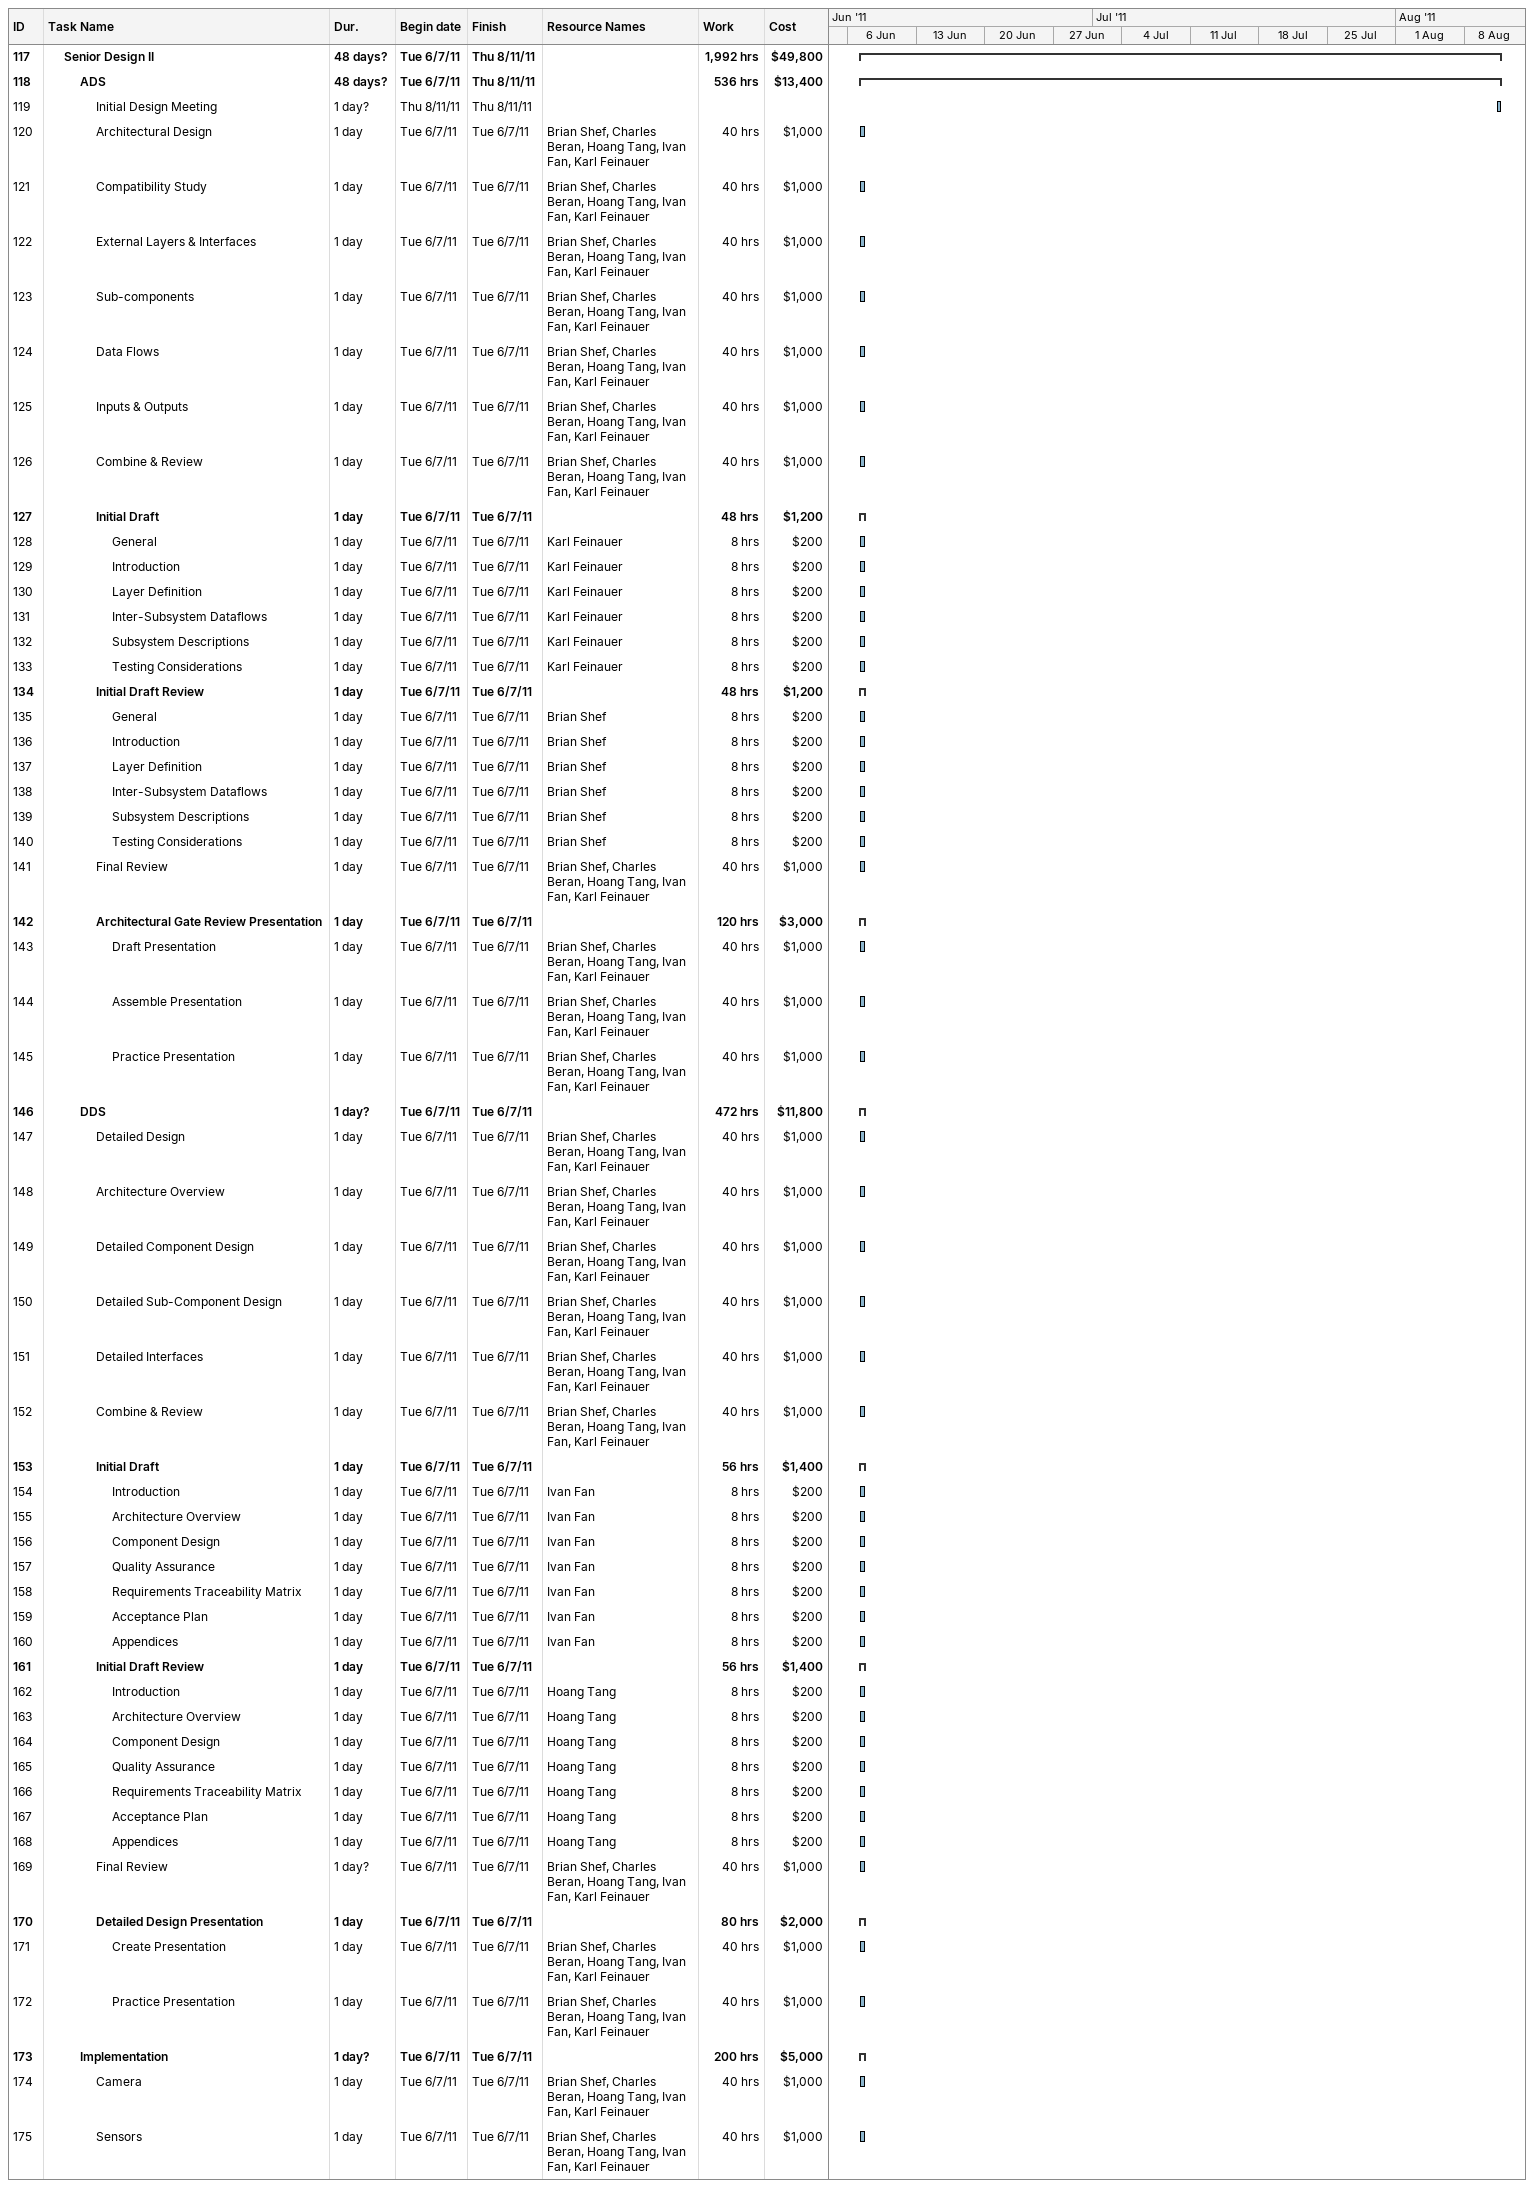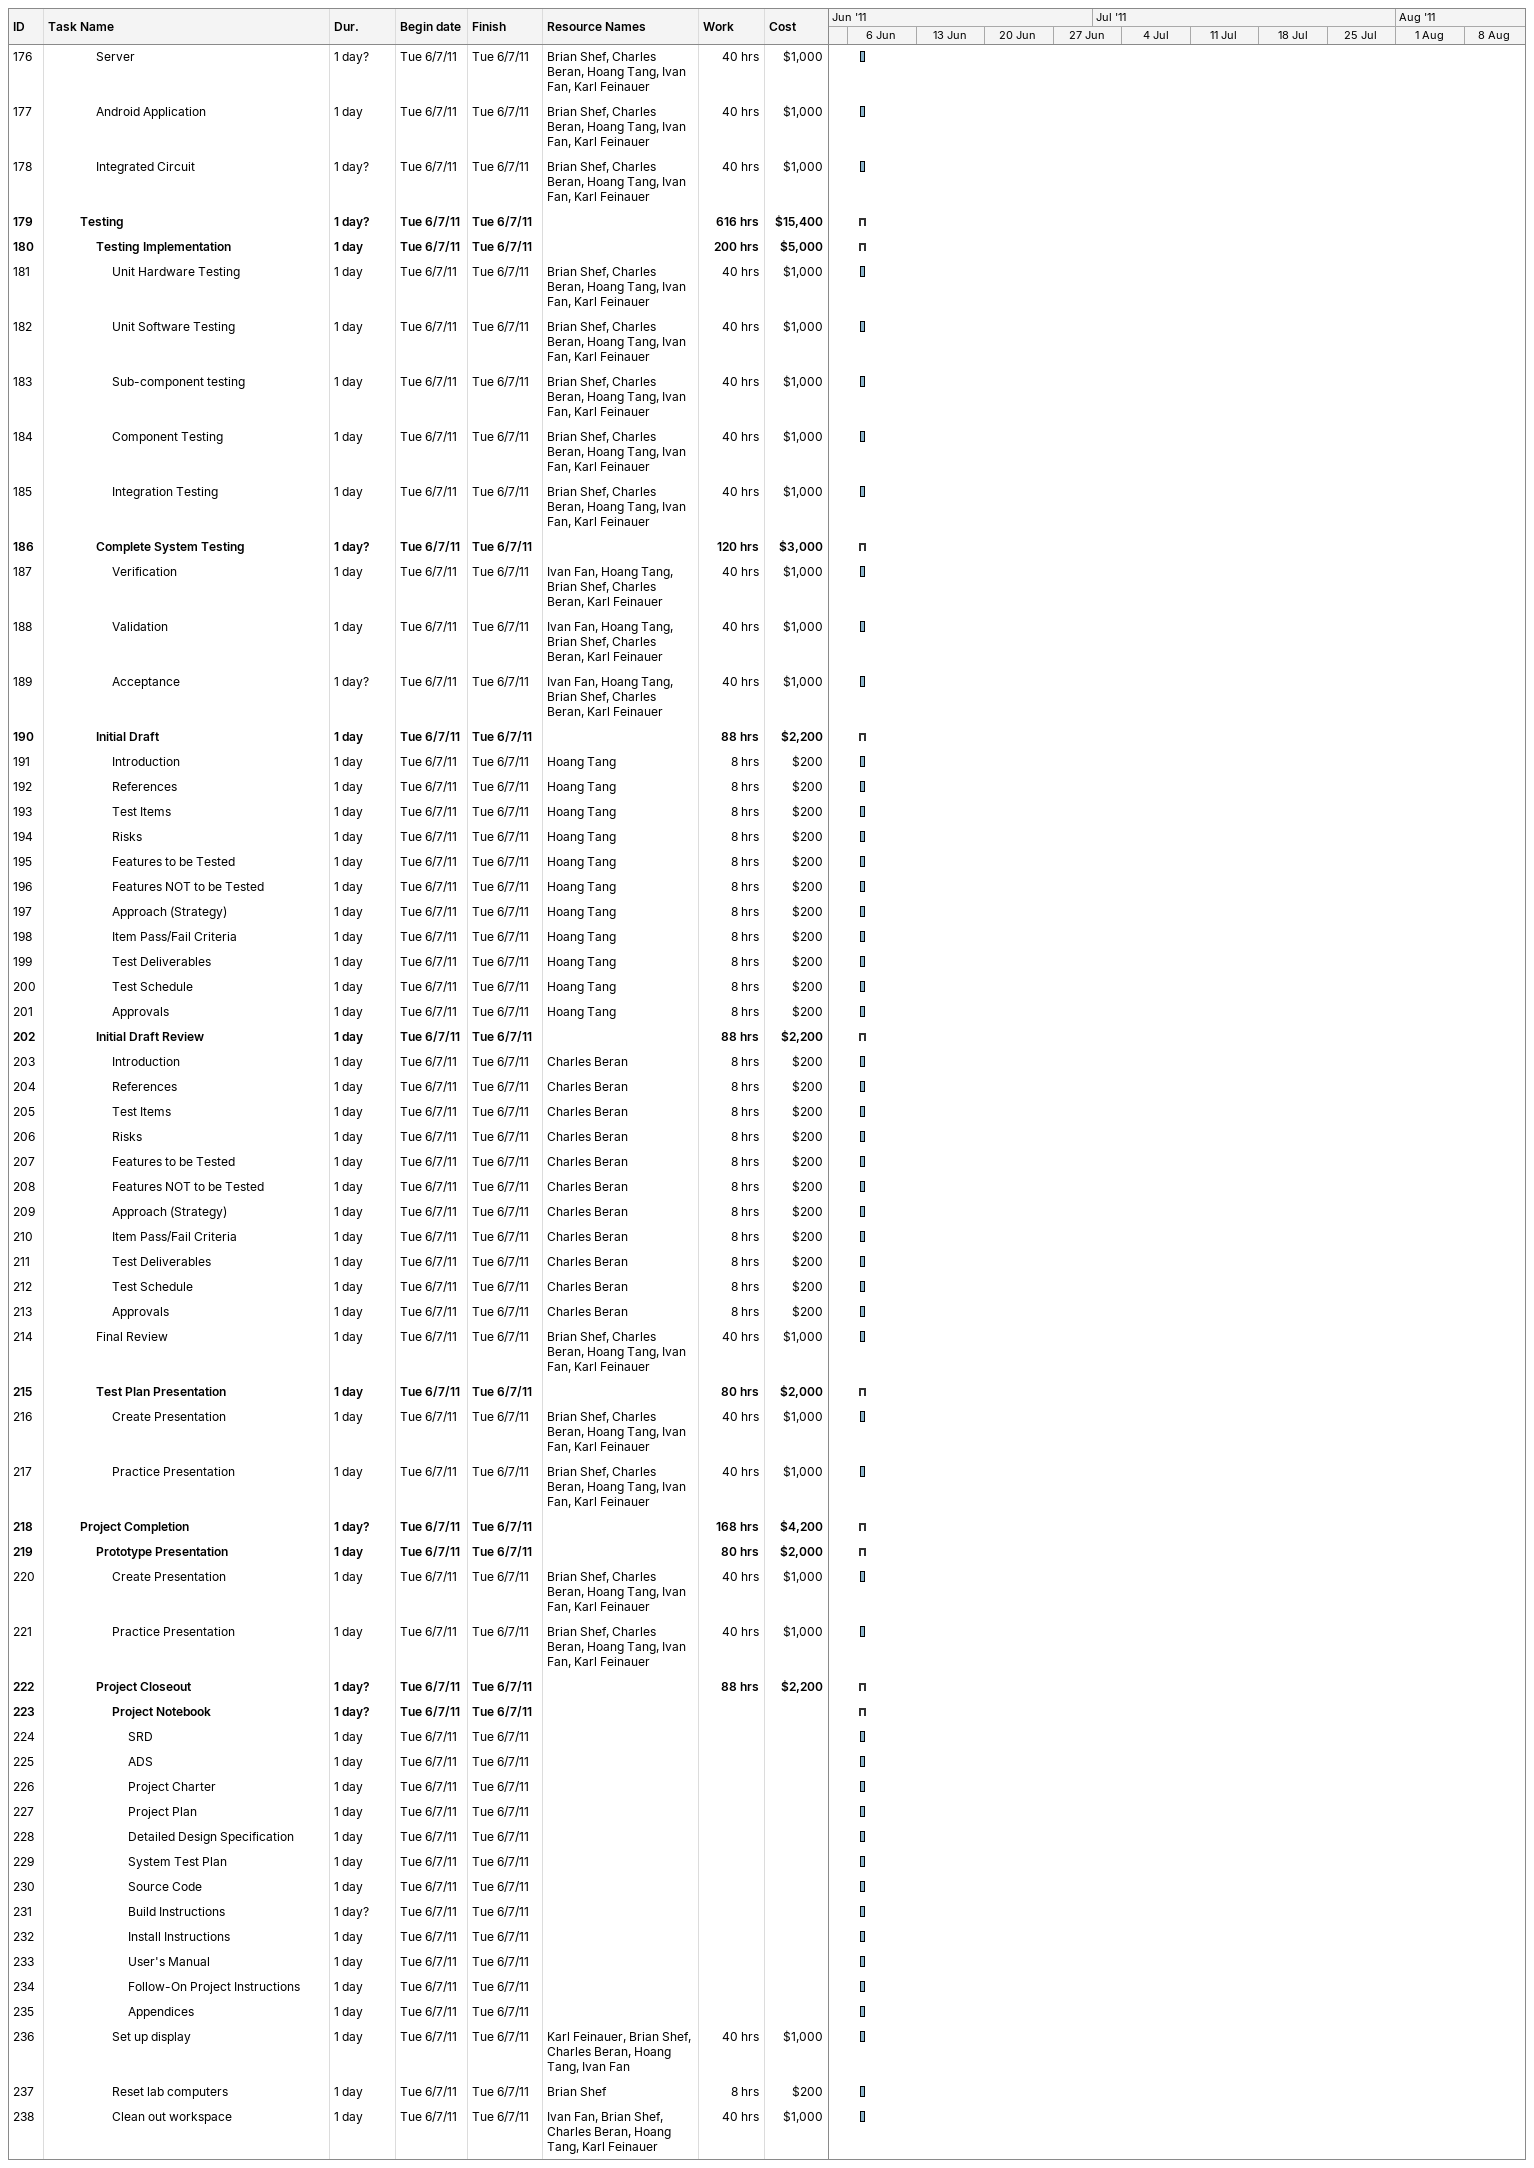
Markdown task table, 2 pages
| ID | Level | Task | Duration | Start | Finish | Resources | Work (h) | Cost ($) |
|---|---|---|---|---|---|---|---|---|
| 117 | 2 | **Senior Design II** | 48d? | 2011-06-07 | 2011-08-11 |  | 1992 | 49800 |
| 118 | 3 | **ADS** | 48d? | 2011-06-07 | 2011-08-11 |  | 536 | 13400 |
| 119 | 4 | Initial Design Meeting | 1d? | 2011-08-11 | 2011-08-11 |  |  |  |
| 120 | 4 | Architectural Design | 1d | 2011-06-07 | 2011-06-07 | Brian Shef, Charles Beran, Hoang Tang, Ivan Fan, Karl Feinauer | 40 | 1000 |
| 121 | 4 | Compatibility Study | 1d | 2011-06-07 | 2011-06-07 | Brian Shef, Charles Beran, Hoang Tang, Ivan Fan, Karl Feinauer | 40 | 1000 |
| 122 | 4 | External Layers & Interfaces | 1d | 2011-06-07 | 2011-06-07 | Brian Shef, Charles Beran, Hoang Tang, Ivan Fan, Karl Feinauer | 40 | 1000 |
| 123 | 4 | Sub-components | 1d | 2011-06-07 | 2011-06-07 | Brian Shef, Charles Beran, Hoang Tang, Ivan Fan, Karl Feinauer | 40 | 1000 |
| 124 | 4 | Data Flows | 1d | 2011-06-07 | 2011-06-07 | Brian Shef, Charles Beran, Hoang Tang, Ivan Fan, Karl Feinauer | 40 | 1000 |
| 125 | 4 | Inputs & Outputs | 1d | 2011-06-07 | 2011-06-07 | Brian Shef, Charles Beran, Hoang Tang, Ivan Fan, Karl Feinauer | 40 | 1000 |
| 126 | 4 | Combine & Review | 1d | 2011-06-07 | 2011-06-07 | Brian Shef, Charles Beran, Hoang Tang, Ivan Fan, Karl Feinauer | 40 | 1000 |
| 127 | 4 | **Initial Draft** | 1d | 2011-06-07 | 2011-06-07 |  | 48 | 1200 |
| 128 | 5 | General | 1d | 2011-06-07 | 2011-06-07 | Karl Feinauer | 8 | 200 |
| 129 | 5 | Introduction | 1d | 2011-06-07 | 2011-06-07 | Karl Feinauer | 8 | 200 |
| 130 | 5 | Layer Definition | 1d | 2011-06-07 | 2011-06-07 | Karl Feinauer | 8 | 200 |
| 131 | 5 | Inter-Subsystem Dataflows | 1d | 2011-06-07 | 2011-06-07 | Karl Feinauer | 8 | 200 |
| 132 | 5 | Subsystem Descriptions | 1d | 2011-06-07 | 2011-06-07 | Karl Feinauer | 8 | 200 |
| 133 | 5 | Testing Considerations | 1d | 2011-06-07 | 2011-06-07 | Karl Feinauer | 8 | 200 |
| 134 | 4 | **Initial Draft Review** | 1d | 2011-06-07 | 2011-06-07 |  | 48 | 1200 |
| 135 | 5 | General | 1d | 2011-06-07 | 2011-06-07 | Brian Shef | 8 | 200 |
| 136 | 5 | Introduction | 1d | 2011-06-07 | 2011-06-07 | Brian Shef | 8 | 200 |
| 137 | 5 | Layer Definition | 1d | 2011-06-07 | 2011-06-07 | Brian Shef | 8 | 200 |
| 138 | 5 | Inter-Subsystem Dataflows | 1d | 2011-06-07 | 2011-06-07 | Brian Shef | 8 | 200 |
| 139 | 5 | Subsystem Descriptions | 1d | 2011-06-07 | 2011-06-07 | Brian Shef | 8 | 200 |
| 140 | 5 | Testing Considerations | 1d | 2011-06-07 | 2011-06-07 | Brian Shef | 8 | 200 |
| 141 | 4 | Final Review | 1d | 2011-06-07 | 2011-06-07 | Brian Shef, Charles Beran, Hoang Tang, Ivan Fan, Karl Feinauer | 40 | 1000 |
| 142 | 4 | **Architectural Gate Review Presentation** | 1d | 2011-06-07 | 2011-06-07 |  | 120 | 3000 |
| 143 | 5 | Draft Presentation | 1d | 2011-06-07 | 2011-06-07 | Brian Shef, Charles Beran, Hoang Tang, Ivan Fan, Karl Feinauer | 40 | 1000 |
| 144 | 5 | Assemble Presentation | 1d | 2011-06-07 | 2011-06-07 | Brian Shef, Charles Beran, Hoang Tang, Ivan Fan, Karl Feinauer | 40 | 1000 |
| 145 | 5 | Practice Presentation | 1d | 2011-06-07 | 2011-06-07 | Brian Shef, Charles Beran, Hoang Tang, Ivan Fan, Karl Feinauer | 40 | 1000 |
| 146 | 3 | **DDS** | 1d? | 2011-06-07 | 2011-06-07 |  | 472 | 11800 |
| 147 | 4 | Detailed Design | 1d | 2011-06-07 | 2011-06-07 | Brian Shef, Charles Beran, Hoang Tang, Ivan Fan, Karl Feinauer | 40 | 1000 |
| 148 | 4 | Architecture Overview | 1d | 2011-06-07 | 2011-06-07 | Brian Shef, Charles Beran, Hoang Tang, Ivan Fan, Karl Feinauer | 40 | 1000 |
| 149 | 4 | Detailed Component Design | 1d | 2011-06-07 | 2011-06-07 | Brian Shef, Charles Beran, Hoang Tang, Ivan Fan, Karl Feinauer | 40 | 1000 |
| 150 | 4 | Detailed Sub-Component Design | 1d | 2011-06-07 | 2011-06-07 | Brian Shef, Charles Beran, Hoang Tang, Ivan Fan, Karl Feinauer | 40 | 1000 |
| 151 | 4 | Detailed Interfaces | 1d | 2011-06-07 | 2011-06-07 | Brian Shef, Charles Beran, Hoang Tang, Ivan Fan, Karl Feinauer | 40 | 1000 |
| 152 | 4 | Combine & Review | 1d | 2011-06-07 | 2011-06-07 | Brian Shef, Charles Beran, Hoang Tang, Ivan Fan, Karl Feinauer | 40 | 1000 |
| 153 | 4 | **Initial Draft** | 1d | 2011-06-07 | 2011-06-07 |  | 56 | 1400 |
| 154 | 5 | Introduction | 1d | 2011-06-07 | 2011-06-07 | Ivan Fan | 8 | 200 |
| 155 | 5 | Architecture Overview | 1d | 2011-06-07 | 2011-06-07 | Ivan Fan | 8 | 200 |
| 156 | 5 | Component Design | 1d | 2011-06-07 | 2011-06-07 | Ivan Fan | 8 | 200 |
| 157 | 5 | Quality Assurance | 1d | 2011-06-07 | 2011-06-07 | Ivan Fan | 8 | 200 |
| 158 | 5 | Requirements Traceability Matrix | 1d | 2011-06-07 | 2011-06-07 | Ivan Fan | 8 | 200 |
| 159 | 5 | Acceptance Plan | 1d | 2011-06-07 | 2011-06-07 | Ivan Fan | 8 | 200 |
| 160 | 5 | Appendices | 1d | 2011-06-07 | 2011-06-07 | Ivan Fan | 8 | 200 |
| 161 | 4 | **Initial Draft Review** | 1d | 2011-06-07 | 2011-06-07 |  | 56 | 1400 |
| 162 | 5 | Introduction | 1d | 2011-06-07 | 2011-06-07 | Hoang Tang | 8 | 200 |
| 163 | 5 | Architecture Overview | 1d | 2011-06-07 | 2011-06-07 | Hoang Tang | 8 | 200 |
| 164 | 5 | Component Design | 1d | 2011-06-07 | 2011-06-07 | Hoang Tang | 8 | 200 |
| 165 | 5 | Quality Assurance | 1d | 2011-06-07 | 2011-06-07 | Hoang Tang | 8 | 200 |
| 166 | 5 | Requirements Traceability Matrix | 1d | 2011-06-07 | 2011-06-07 | Hoang Tang | 8 | 200 |
| 167 | 5 | Acceptance Plan | 1d | 2011-06-07 | 2011-06-07 | Hoang Tang | 8 | 200 |
| 168 | 5 | Appendices | 1d | 2011-06-07 | 2011-06-07 | Hoang Tang | 8 | 200 |
| 169 | 4 | Final Review | 1d? | 2011-06-07 | 2011-06-07 | Brian Shef, Charles Beran, Hoang Tang, Ivan Fan, Karl Feinauer | 40 | 1000 |
| 170 | 4 | **Detailed Design Presentation** | 1d | 2011-06-07 | 2011-06-07 |  | 80 | 2000 |
| 171 | 5 | Create Presentation | 1d | 2011-06-07 | 2011-06-07 | Brian Shef, Charles Beran, Hoang Tang, Ivan Fan, Karl Feinauer | 40 | 1000 |
| 172 | 5 | Practice Presentation | 1d | 2011-06-07 | 2011-06-07 | Brian Shef, Charles Beran, Hoang Tang, Ivan Fan, Karl Feinauer | 40 | 1000 |
| 173 | 3 | **Implementation** | 1d? | 2011-06-07 | 2011-06-07 |  | 200 | 5000 |
| 174 | 4 | Camera | 1d | 2011-06-07 | 2011-06-07 | Brian Shef, Charles Beran, Hoang Tang, Ivan Fan, Karl Feinauer | 40 | 1000 |
| 175 | 4 | Sensors | 1d | 2011-06-07 | 2011-06-07 | Brian Shef, Charles Beran, Hoang Tang, Ivan Fan, Karl Feinauer | 40 | 1000 |
| 176 | 4 | Server | 1d? | 2011-06-07 | 2011-06-07 | Brian Shef, Charles Beran, Hoang Tang, Ivan Fan, Karl Feinauer | 40 | 1000 |
| 177 | 4 | Android Application | 1d | 2011-06-07 | 2011-06-07 | Brian Shef, Charles Beran, Hoang Tang, Ivan Fan, Karl Feinauer | 40 | 1000 |
| 178 | 4 | Integrated Circuit | 1d? | 2011-06-07 | 2011-06-07 | Brian Shef, Charles Beran, Hoang Tang, Ivan Fan, Karl Feinauer | 40 | 1000 |
| 179 | 3 | **Testing** | 1d? | 2011-06-07 | 2011-06-07 |  | 616 | 15400 |
| 180 | 4 | **Testing Implementation** | 1d | 2011-06-07 | 2011-06-07 |  | 200 | 5000 |
| 181 | 5 | Unit Hardware Testing | 1d | 2011-06-07 | 2011-06-07 | Brian Shef, Charles Beran, Hoang Tang, Ivan Fan, Karl Feinauer | 40 | 1000 |
| 182 | 5 | Unit Software Testing | 1d | 2011-06-07 | 2011-06-07 | Brian Shef, Charles Beran, Hoang Tang, Ivan Fan, Karl Feinauer | 40 | 1000 |
| 183 | 5 | Sub-component testing | 1d | 2011-06-07 | 2011-06-07 | Brian Shef, Charles Beran, Hoang Tang, Ivan Fan, Karl Feinauer | 40 | 1000 |
| 184 | 5 | Component Testing | 1d | 2011-06-07 | 2011-06-07 | Brian Shef, Charles Beran, Hoang Tang, Ivan Fan, Karl Feinauer | 40 | 1000 |
| 185 | 5 | Integration Testing | 1d | 2011-06-07 | 2011-06-07 | Brian Shef, Charles Beran, Hoang Tang, Ivan Fan, Karl Feinauer | 40 | 1000 |
| 186 | 4 | **Complete System Testing** | 1d? | 2011-06-07 | 2011-06-07 |  | 120 | 3000 |
| 187 | 5 | Verification | 1d | 2011-06-07 | 2011-06-07 | Ivan Fan, Hoang Tang, Brian Shef, Charles Beran, Karl Feinauer | 40 | 1000 |
| 188 | 5 | Validation | 1d | 2011-06-07 | 2011-06-07 | Ivan Fan, Hoang Tang, Brian Shef, Charles Beran, Karl Feinauer | 40 | 1000 |
| 189 | 5 | Acceptance | 1d? | 2011-06-07 | 2011-06-07 | Ivan Fan, Hoang Tang, Brian Shef, Charles Beran, Karl Feinauer | 40 | 1000 |
| 190 | 4 | **Initial Draft** | 1d | 2011-06-07 | 2011-06-07 |  | 88 | 2200 |
| 191 | 5 | Introduction | 1d | 2011-06-07 | 2011-06-07 | Hoang Tang | 8 | 200 |
| 192 | 5 | References | 1d | 2011-06-07 | 2011-06-07 | Hoang Tang | 8 | 200 |
| 193 | 5 | Test Items | 1d | 2011-06-07 | 2011-06-07 | Hoang Tang | 8 | 200 |
| 194 | 5 | Risks | 1d | 2011-06-07 | 2011-06-07 | Hoang Tang | 8 | 200 |
| 195 | 5 | Features to be Tested | 1d | 2011-06-07 | 2011-06-07 | Hoang Tang | 8 | 200 |
| 196 | 5 | Features NOT to be Tested | 1d | 2011-06-07 | 2011-06-07 | Hoang Tang | 8 | 200 |
| 197 | 5 | Approach (Strategy) | 1d | 2011-06-07 | 2011-06-07 | Hoang Tang | 8 | 200 |
| 198 | 5 | Item Pass/Fail Criteria | 1d | 2011-06-07 | 2011-06-07 | Hoang Tang | 8 | 200 |
| 199 | 5 | Test Deliverables | 1d | 2011-06-07 | 2011-06-07 | Hoang Tang | 8 | 200 |
| 200 | 5 | Test Schedule | 1d | 2011-06-07 | 2011-06-07 | Hoang Tang | 8 | 200 |
| 201 | 5 | Approvals | 1d | 2011-06-07 | 2011-06-07 | Hoang Tang | 8 | 200 |
| 202 | 4 | **Initial Draft Review** | 1d | 2011-06-07 | 2011-06-07 |  | 88 | 2200 |
| 203 | 5 | Introduction | 1d | 2011-06-07 | 2011-06-07 | Charles Beran | 8 | 200 |
| 204 | 5 | References | 1d | 2011-06-07 | 2011-06-07 | Charles Beran | 8 | 200 |
| 205 | 5 | Test Items | 1d | 2011-06-07 | 2011-06-07 | Charles Beran | 8 | 200 |
| 206 | 5 | Risks | 1d | 2011-06-07 | 2011-06-07 | Charles Beran | 8 | 200 |
| 207 | 5 | Features to be Tested | 1d | 2011-06-07 | 2011-06-07 | Charles Beran | 8 | 200 |
| 208 | 5 | Features NOT to be Tested | 1d | 2011-06-07 | 2011-06-07 | Charles Beran | 8 | 200 |
| 209 | 5 | Approach (Strategy) | 1d | 2011-06-07 | 2011-06-07 | Charles Beran | 8 | 200 |
| 210 | 5 | Item Pass/Fail Criteria | 1d | 2011-06-07 | 2011-06-07 | Charles Beran | 8 | 200 |
| 211 | 5 | Test Deliverables | 1d | 2011-06-07 | 2011-06-07 | Charles Beran | 8 | 200 |
| 212 | 5 | Test Schedule | 1d | 2011-06-07 | 2011-06-07 | Charles Beran | 8 | 200 |
| 213 | 5 | Approvals | 1d | 2011-06-07 | 2011-06-07 | Charles Beran | 8 | 200 |
| 214 | 4 | Final Review | 1d | 2011-06-07 | 2011-06-07 | Brian Shef, Charles Beran, Hoang Tang, Ivan Fan, Karl Feinauer | 40 | 1000 |
| 215 | 4 | **Test Plan Presentation** | 1d | 2011-06-07 | 2011-06-07 |  | 80 | 2000 |
| 216 | 5 | Create Presentation | 1d | 2011-06-07 | 2011-06-07 | Brian Shef, Charles Beran, Hoang Tang, Ivan Fan, Karl Feinauer | 40 | 1000 |
| 217 | 5 | Practice Presentation | 1d | 2011-06-07 | 2011-06-07 | Brian Shef, Charles Beran, Hoang Tang, Ivan Fan, Karl Feinauer | 40 | 1000 |
| 218 | 3 | **Project Completion** | 1d? | 2011-06-07 | 2011-06-07 |  | 168 | 4200 |
| 219 | 4 | **Prototype Presentation** | 1d | 2011-06-07 | 2011-06-07 |  | 80 | 2000 |
| 220 | 5 | Create Presentation | 1d | 2011-06-07 | 2011-06-07 | Brian Shef, Charles Beran, Hoang Tang, Ivan Fan, Karl Feinauer | 40 | 1000 |
| 221 | 5 | Practice Presentation | 1d | 2011-06-07 | 2011-06-07 | Brian Shef, Charles Beran, Hoang Tang, Ivan Fan, Karl Feinauer | 40 | 1000 |
| 222 | 4 | **Project Closeout** | 1d? | 2011-06-07 | 2011-06-07 |  | 88 | 2200 |
| 223 | 5 | **Project Notebook** | 1d? | 2011-06-07 | 2011-06-07 |  |  |  |
| 224 | 6 | SRD | 1d | 2011-06-07 | 2011-06-07 |  |  |  |
| 225 | 6 | ADS | 1d | 2011-06-07 | 2011-06-07 |  |  |  |
| 226 | 6 | Project Charter | 1d | 2011-06-07 | 2011-06-07 |  |  |  |
| 227 | 6 | Project Plan | 1d | 2011-06-07 | 2011-06-07 |  |  |  |
| 228 | 6 | Detailed Design Specification | 1d | 2011-06-07 | 2011-06-07 |  |  |  |
| 229 | 6 | System Test Plan | 1d | 2011-06-07 | 2011-06-07 |  |  |  |
| 230 | 6 | Source Code | 1d | 2011-06-07 | 2011-06-07 |  |  |  |
| 231 | 6 | Build Instructions | 1d? | 2011-06-07 | 2011-06-07 |  |  |  |
| 232 | 6 | Install Instructions | 1d | 2011-06-07 | 2011-06-07 |  |  |  |
| 233 | 6 | User's Manual | 1d | 2011-06-07 | 2011-06-07 |  |  |  |
| 234 | 6 | Follow-On Project Instructions | 1d | 2011-06-07 | 2011-06-07 |  |  |  |
| 235 | 6 | Appendices | 1d | 2011-06-07 | 2011-06-07 |  |  |  |
| 236 | 5 | Set up display | 1d | 2011-06-07 | 2011-06-07 | Karl Feinauer, Brian Shef, Charles Beran, Hoang Tang, Ivan Fan | 40 | 1000 |
| 237 | 5 | Reset lab computers | 1d | 2011-06-07 | 2011-06-07 | Brian Shef | 8 | 200 |
| 238 | 5 | Clean out workspace | 1d | 2011-06-07 | 2011-06-07 | Ivan Fan, Brian Shef, Charles Beran, Hoang Tang, Karl Feinauer | 40 | 1000 |
